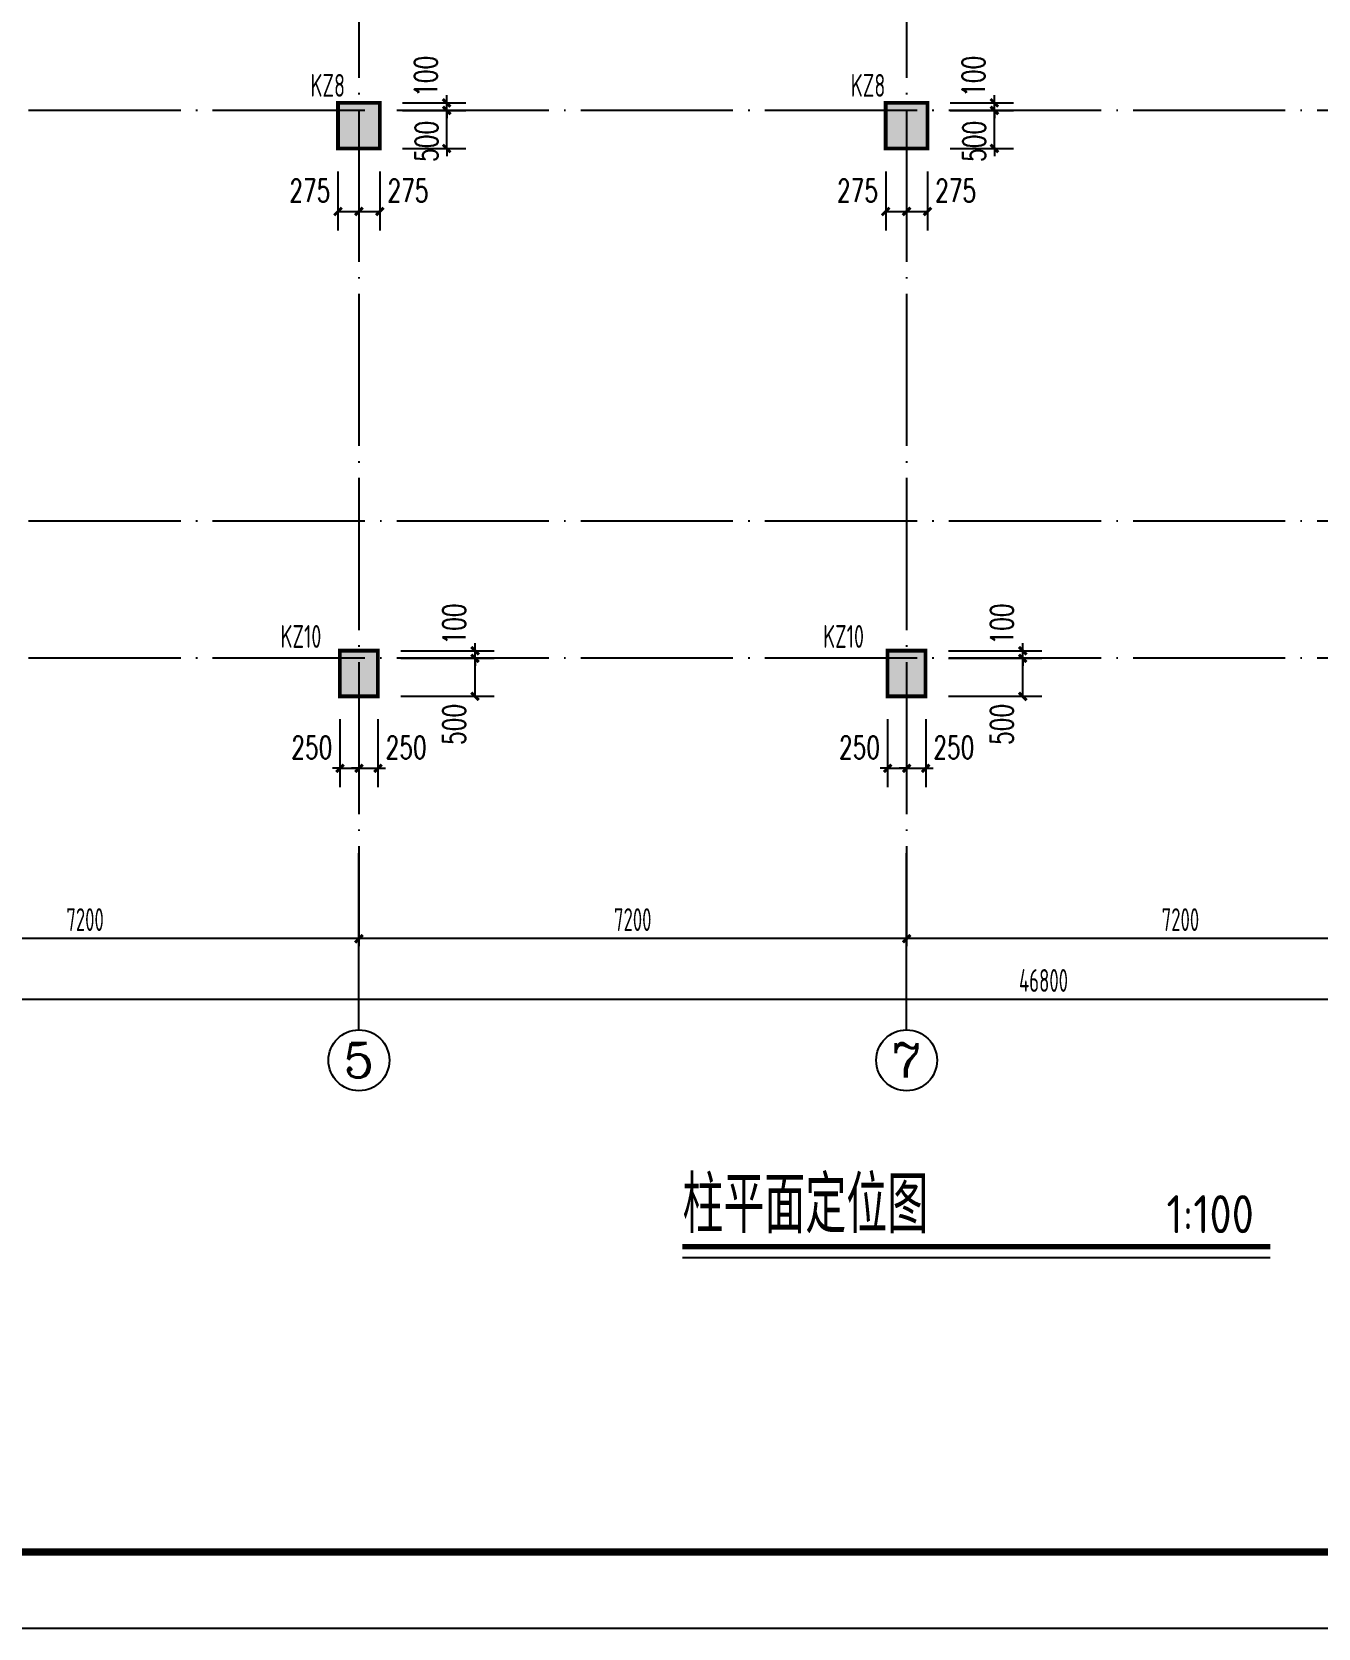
# Model space of a CAD drawing. Extents: x 127019 to 780419, y 327305 to 369305.
# Drawn here: x 262252 to 279161, y 327305 to 348287 of the extents above; entities that cross this region are included whole.
import ezdxf
from ezdxf.enums import TextEntityAlignment as Align

# ---------------------------------------------------------------- set-up
doc = ezdxf.new("R2010")
doc.units = 0
doc.header["$LTSCALE"] = 1000
doc.header["$MEASUREMENT"] = 0
doc.linetypes.add('CONTINOUS', pattern=[0])
doc.linetypes.add('DOTE', pattern=[2.42, 2, -0.2, 0.02, -0.2])
doc.layers.get('0').update_dxf_attribs({"linetype": 'CONTINUOUS'})
doc.layers.get('Defpoints').update_dxf_attribs({"linetype": 'CONTINUOUS'})
for name, color, linetype in [('2106', 2, 'CONTINUOUS'), ('AXIS_TEXT', 7, 'CONTINUOUS'), ('COLU', 7, 'CONTINUOUS'), ('COLUMN', 7, 'CONTINUOUS'), ('DIM', 3, 'CONTINUOUS'), ('DIM_SYMB', 3, 'CONTINUOUS'), ('DOTE', 8, 'DOTE'), ('PUB_DIM', 3, 'CONTINUOUS'), ('PUB_TEXT', 7, 'CONTINUOUS'), ('PUB_TITLE', 4, 'CONTINUOUS'), ('柱涂实', 54, 'CONTINUOUS'), ('柱编号', 7, 'CONTINUOUS')]:
    doc.layers.add(name, color=color, linetype=linetype)
doc.styles.add('_TCH_DIM_T3', font='SIMPLEX', dxfattribs={"width": 0.705882, "bigfont": 'GBCBIG'})
doc.styles.add('COMPLEX', font='COMPLEX.shx')
doc.styles.get("Standard").update_dxf_attribs({"font": 'gbxwxt.shx', "bigfont": 'gbhzfs.shx'})
doc.styles.add('TSSD_Dimension', font='gbxwxt.shx', dxfattribs={"width": 0.7, "bigfont": 'gbhzfs.shx'})
doc.dimstyles.new('_TCH_ARCH&&100', dxfattribs={"dimtxt": 297.5, "dimasz": 100, "dimexe": 250, "dimexo": 300, "dimgap": 126.25, "dimtad": 1, "dimdec": 0, "dimzin": 0, "dimdsep": 46, "dimtxsty": '_TCH_DIM_T3', "dimblk": 'ARCHTICK', "dimcen": 0.09, "dimclrt": 7, "dimazin": 2, "dimtfac": 1, "dimtdec": 0, "dimtix": 1, "dimtmove": 2, "dimatfit": 3, "dimfxl": 0, "dimtolj": 1, "dimtzin": 0, "dimarcsym": 0})
doc.dimstyles.new('TSSD_100_100', dxfattribs={"dimtxt": 300, "dimasz": 100, "dimexe": 100, "dimexo": 250, "dimgap": 100, "dimtad": 1, "dimdec": 0, "dimzin": 0, "dimdsep": 46, "dimtxsty": 'TSSD_Dimension', "dimblk": 'ARCHTICK', "dimcen": 0, "dimdle": 100, "dimclrt": 7, "dimadec": 0, "dimazin": 0, "dimtfac": 1, "dimtdec": 0, "dimtix": 1, "dimtmove": 2, "dimatfit": 3, "dimfxl": 0, "dimtolj": 1, "dimtzin": 0, "dimarcsym": 0})

# ---------------------------------------------------------------- blocks, each defined once
blk = doc.blocks.new('_axiso')
blk.add_circle((0, 0), 0.5)
at = {"layer": 'AXIS_TEXT', "style": 'COMPLEX', "width": 1.041667}
blk.add_attdef('A', text='', height=0.56, dxfattribs=at).set_placement((-0.25, -0.28), (0.25, -0.28), align=Align.FIT)
blk = doc.blocks.new('_ArchTick')
at = {"color": 0, "linetype": 'ByBlock', "const_width": 0.4}
blk.add_lwpolyline([(-0.5, -0.5), (0.5, 0.5)], dxfattribs=at)
blk = doc.blocks.new('*D263')
at = {"layer": 'Defpoints', "color": 0, "transparency": 16777216}
for p in [(252151, 337793), (298951, 337793), (252151, 335568)]:
    blk.add_point(p, dxfattribs=at)
at = {"layer": 'DIM', "color": 0, "lineweight": -2, "transparency": 16777216}
for p, q in [((252151, 337543), (252151, 335468)), ((298951, 337543), (298951, 335468)), ((299051, 335568), (252051, 335568))]:
    blk.add_line(p, q, dxfattribs=at)
at = {"layer": 'DIM', "color": 0, "lineweight": -2, "transparency": 16777216, "xscale": 100, "yscale": 100, "zscale": 100, "rotation": 180.0000000000003}
blk.add_blockref('_ArchTick', (252151, 335568), dxfattribs=at)
at = {"layer": 'DIM', "color": 0, "lineweight": -2, "transparency": 16777216, "xscale": 100, "yscale": 100, "zscale": 100}
blk.add_blockref('_ArchTick', (298951, 335568), dxfattribs=at)
at = {"layer": 'DIM', "color": 7, "transparency": 16777216, "insert": (275551, 335818), "char_height": 300, "attachment_point": 5, "style": 'TSSD_Dimension'}
blk.add_mtext('\\A1;46800', dxfattribs=at)
blk = doc.blocks.new('*D265')
at = {"layer": 'Defpoints', "color": 0, "transparency": 16777216}
for p in [(259351, 337793), (266551, 337793), (259351, 336368)]:
    blk.add_point(p, dxfattribs=at)
at = {"layer": 'DIM', "color": 0, "lineweight": -2, "transparency": 16777216}
for p, q in [((259351, 337543), (259351, 336268)), ((266551, 337543), (266551, 336268)), ((266651, 336368), (259251, 336368))]:
    blk.add_line(p, q, dxfattribs=at)
at = {"layer": 'DIM', "color": 0, "lineweight": -2, "transparency": 16777216, "xscale": 100, "yscale": 100, "zscale": 100, "rotation": 180}
blk.add_blockref('_ArchTick', (259351, 336368), dxfattribs=at)
at = {"layer": 'DIM', "color": 0, "lineweight": -2, "transparency": 16777216, "xscale": 100, "yscale": 100, "zscale": 100}
blk.add_blockref('_ArchTick', (266551, 336368), dxfattribs=at)
at = {"layer": 'DIM', "color": 7, "transparency": 16777216, "insert": (262951, 336618), "char_height": 300, "attachment_point": 5, "style": 'TSSD_Dimension'}
blk.add_mtext('\\A1;7200', dxfattribs=at)
blk = doc.blocks.new('*D266')
at = {"layer": 'Defpoints', "color": 0, "transparency": 16777216}
for p in [(266551, 337793), (273751, 337793), (266551, 336368)]:
    blk.add_point(p, dxfattribs=at)
at = {"layer": 'DIM', "color": 0, "lineweight": -2, "transparency": 16777216}
for p, q in [((266551, 337543), (266551, 336268)), ((273751, 337543), (273751, 336268)), ((273851, 336368), (266451, 336368))]:
    blk.add_line(p, q, dxfattribs=at)
at = {"layer": 'DIM', "color": 0, "lineweight": -2, "transparency": 16777216, "xscale": 100, "yscale": 100, "zscale": 100, "rotation": 180}
blk.add_blockref('_ArchTick', (266551, 336368), dxfattribs=at)
at = {"layer": 'DIM', "color": 0, "lineweight": -2, "transparency": 16777216, "xscale": 100, "yscale": 100, "zscale": 100}
blk.add_blockref('_ArchTick', (273751, 336368), dxfattribs=at)
at = {"layer": 'DIM', "color": 7, "transparency": 16777216, "insert": (270151, 336618), "char_height": 300, "attachment_point": 5, "style": 'TSSD_Dimension'}
blk.add_mtext('\\A1;7200', dxfattribs=at)
blk = doc.blocks.new('*D267')
at = {"layer": 'Defpoints', "color": 0, "transparency": 16777216}
for p in [(273751, 337793), (280951, 337793), (273751, 336368)]:
    blk.add_point(p, dxfattribs=at)
at = {"layer": 'DIM', "color": 0, "lineweight": -2, "transparency": 16777216}
for p, q in [((273751, 337543), (273751, 336268)), ((280951, 337543), (280951, 336268)), ((281051, 336368), (273651, 336368))]:
    blk.add_line(p, q, dxfattribs=at)
at = {"layer": 'DIM', "color": 0, "lineweight": -2, "transparency": 16777216, "xscale": 100, "yscale": 100, "zscale": 100, "rotation": 180}
blk.add_blockref('_ArchTick', (273751, 336368), dxfattribs=at)
at = {"layer": 'DIM', "color": 0, "lineweight": -2, "transparency": 16777216, "xscale": 100, "yscale": 100, "zscale": 100}
blk.add_blockref('_ArchTick', (280951, 336368), dxfattribs=at)
at = {"layer": 'DIM', "color": 7, "transparency": 16777216, "insert": (277351, 336618), "char_height": 300, "attachment_point": 5, "style": 'TSSD_Dimension'}
blk.add_mtext('\\A1;7200', dxfattribs=at)
blk = doc.blocks.new('A$C5E704440')
at = {"layer": '2106', "color": 8}
for points in [[(14675, -9500), (14125, -9500), (14675, -10100), (14125, -10100)], [(21875, -9500), (21325, -9500), (21875, -10100), (21325, -10100)], [(14650, -16700), (14150, -16700), (14650, -17300), (14150, -17300)], [(21850, -16700), (21350, -16700), (21850, -17300), (21350, -17300)]]:
    blk.add_solid(points, dxfattribs=at)
at = {"layer": 'COLUMN'}
for points in [[(14125, -10100), (14675, -10100), (14675, -9500), (14125, -9500)], [(21325, -10100), (21875, -10100), (21875, -9500), (21325, -9500)], [(14650, -17300), (14150, -17300), (14150, -16700), (14650, -16700)], [(21850, -17300), (21350, -17300), (21350, -16700), (21850, -16700)]]:
    blk.add_lwpolyline(points, close=True, dxfattribs=at)
blk = doc.blocks.new('*D644')
at = {"layer": 'Defpoints', "color": 0, "linetype": 'CONTINOUS', "transparency": 16777216}
for p in [(274002, 340154), (275278, 340153), (274002, 340054)]:
    blk.add_point(p, dxfattribs=at)
at = {"layer": 'PUB_DIM', "color": 0, "linetype": 'CONTINOUS', "lineweight": -2, "transparency": 16777216}
for p, q in [((274302, 340153), (275528, 340153)), ((275278, 340153), (275278, 340253)), ((275278, 340053), (275278, 340153)), ((274302, 340053), (275528, 340053)), ((275278, 340053), (275278, 339953))]:
    blk.add_line(p, q, dxfattribs=at)
at = {"layer": 'PUB_DIM', "color": 0, "linetype": 'CONTINOUS', "lineweight": -2, "transparency": 16777216, "xscale": 100, "yscale": 100, "zscale": 100}
for p, rotation in [((275278, 340153), 269.9638937365683), ((275278, 340053), 89.96389373656834)]:
    blk.add_blockref('_ArchTick', p, dxfattribs=dict(at, rotation=rotation))
at = {"layer": 'PUB_DIM', "color": 7, "linetype": 'CONTINOUS', "transparency": 16777216, "insert": (275004, 340503), "char_height": 297.5, "attachment_point": 5, "rotation": 89.9639, "style": '_TCH_DIM_T3'}
blk.add_mtext('\\A1;100', dxfattribs=at)
blk = doc.blocks.new('*D645')
at = {"layer": 'Defpoints', "color": 0, "linetype": 'CONTINOUS', "transparency": 16777216}
for p in [(274002, 340054), (275278, 340053), (274001, 339554)]:
    blk.add_point(p, dxfattribs=at)
at = {"layer": 'PUB_DIM', "color": 0, "linetype": 'CONTINOUS', "lineweight": -2, "transparency": 16777216}
for p, q in [((274302, 340053), (275528, 340053)), ((275278, 339553), (275278, 340053)), ((274301, 339553), (275528, 339553))]:
    blk.add_line(p, q, dxfattribs=at)
at = {"layer": 'PUB_DIM', "color": 0, "linetype": 'CONTINOUS', "lineweight": -2, "transparency": 16777216, "xscale": 100, "yscale": 100, "zscale": 100}
for p, rotation in [((275278, 340053), 89.96389373658486), ((275278, 339553), 269.9638937365849)]:
    blk.add_blockref('_ArchTick', p, dxfattribs=dict(at, rotation=rotation))
at = {"layer": 'PUB_DIM', "color": 7, "linetype": 'CONTINOUS', "transparency": 16777216, "insert": (275003, 339183), "char_height": 297.5, "attachment_point": 5, "rotation": 89.9639, "style": '_TCH_DIM_T3'}
blk.add_mtext('\\A1;500', dxfattribs=at)
blk = doc.blocks.new('*D646')
at = {"layer": 'Defpoints', "color": 0, "linetype": 'CONTINOUS', "transparency": 16777216}
for p in [(273752, 339554), (274002, 339554), (274002, 338607)]:
    blk.add_point(p, dxfattribs=at)
at = {"layer": 'PUB_DIM', "color": 0, "linetype": 'CONTINOUS', "lineweight": -2, "transparency": 16777216}
for p, q in [((273752, 339254), (273752, 338357)), ((274002, 339254), (274002, 338357)), ((273752, 338607), (273652, 338607)), ((273752, 338607), (274002, 338607)), ((274002, 338607), (274102, 338607))]:
    blk.add_line(p, q, dxfattribs=at)
at = {"layer": 'PUB_DIM', "color": 0, "linetype": 'CONTINOUS', "lineweight": -2, "transparency": 16777216, "xscale": 100, "yscale": 100, "zscale": 100}
blk.add_blockref('_ArchTick', (273752, 338607), dxfattribs=at)
at = {"layer": 'PUB_DIM', "color": 0, "linetype": 'CONTINOUS', "lineweight": -2, "transparency": 16777216, "xscale": 100, "yscale": 100, "zscale": 100, "rotation": 180}
blk.add_blockref('_ArchTick', (274002, 338607), dxfattribs=at)
at = {"layer": 'PUB_DIM', "color": 7, "linetype": 'CONTINOUS', "transparency": 16777216, "insert": (274372, 338882), "char_height": 297.5, "attachment_point": 5, "style": '_TCH_DIM_T3'}
blk.add_mtext('\\A1;250', dxfattribs=at)
blk = doc.blocks.new('*D647')
at = {"layer": 'Defpoints', "color": 0, "linetype": 'CONTINOUS', "transparency": 16777216}
for p in [(273502, 339554), (273752, 339554), (273752, 338607)]:
    blk.add_point(p, dxfattribs=at)
at = {"layer": 'PUB_DIM', "color": 0, "linetype": 'CONTINOUS', "lineweight": -2, "transparency": 16777216}
for p, q in [((273502, 339254), (273502, 338357)), ((273752, 339254), (273752, 338357)), ((273502, 338607), (273402, 338607)), ((273502, 338607), (273752, 338607)), ((273752, 338607), (273852, 338607))]:
    blk.add_line(p, q, dxfattribs=at)
at = {"layer": 'PUB_DIM', "color": 0, "linetype": 'CONTINOUS', "lineweight": -2, "transparency": 16777216, "xscale": 100, "yscale": 100, "zscale": 100}
blk.add_blockref('_ArchTick', (273502, 338607), dxfattribs=at)
at = {"layer": 'PUB_DIM', "color": 0, "linetype": 'CONTINOUS', "lineweight": -2, "transparency": 16777216, "xscale": 100, "yscale": 100, "zscale": 100, "rotation": 180}
blk.add_blockref('_ArchTick', (273752, 338607), dxfattribs=at)
at = {"layer": 'PUB_DIM', "color": 7, "linetype": 'CONTINOUS', "transparency": 16777216, "insert": (273132, 338882), "char_height": 297.5, "attachment_point": 5, "style": '_TCH_DIM_T3'}
blk.add_mtext('\\A1;250', dxfattribs=at)
blk = doc.blocks.new('*D648')
at = {"layer": 'Defpoints', "color": 0, "linetype": 'CONTINOUS', "transparency": 16777216}
for p in [(266802, 340154), (268078, 340153), (266802, 340054)]:
    blk.add_point(p, dxfattribs=at)
at = {"layer": 'PUB_DIM', "color": 0, "linetype": 'CONTINOUS', "lineweight": -2, "transparency": 16777216}
for p, q in [((267102, 340153), (268328, 340153)), ((268078, 340153), (268078, 340253)), ((268078, 340053), (268078, 340153)), ((267102, 340053), (268328, 340053)), ((268078, 340053), (268078, 339953))]:
    blk.add_line(p, q, dxfattribs=at)
at = {"layer": 'PUB_DIM', "color": 0, "linetype": 'CONTINOUS', "lineweight": -2, "transparency": 16777216, "xscale": 100, "yscale": 100, "zscale": 100}
for p, rotation in [((268078, 340153), 269.9638937365683), ((268078, 340053), 89.96389373656834)]:
    blk.add_blockref('_ArchTick', p, dxfattribs=dict(at, rotation=rotation))
at = {"layer": 'PUB_DIM', "color": 7, "linetype": 'CONTINOUS', "transparency": 16777216, "insert": (267804, 340503), "char_height": 297.5, "attachment_point": 5, "rotation": 89.9639, "style": '_TCH_DIM_T3'}
blk.add_mtext('\\A1;100', dxfattribs=at)
blk = doc.blocks.new('*D649')
at = {"layer": 'Defpoints', "color": 0, "linetype": 'CONTINOUS', "transparency": 16777216}
for p in [(266802, 340054), (268078, 340053), (266801, 339554)]:
    blk.add_point(p, dxfattribs=at)
at = {"layer": 'PUB_DIM', "color": 0, "linetype": 'CONTINOUS', "lineweight": -2, "transparency": 16777216}
for p, q in [((267102, 340053), (268328, 340053)), ((268078, 339553), (268078, 340053)), ((267101, 339553), (268328, 339553))]:
    blk.add_line(p, q, dxfattribs=at)
at = {"layer": 'PUB_DIM', "color": 0, "linetype": 'CONTINOUS', "lineweight": -2, "transparency": 16777216, "xscale": 100, "yscale": 100, "zscale": 100}
for p, rotation in [((268078, 340053), 89.96389373658486), ((268078, 339553), 269.9638937365849)]:
    blk.add_blockref('_ArchTick', p, dxfattribs=dict(at, rotation=rotation))
at = {"layer": 'PUB_DIM', "color": 7, "linetype": 'CONTINOUS', "transparency": 16777216, "insert": (267803, 339183), "char_height": 297.5, "attachment_point": 5, "rotation": 89.9639, "style": '_TCH_DIM_T3'}
blk.add_mtext('\\A1;500', dxfattribs=at)
blk = doc.blocks.new('*D650')
at = {"layer": 'Defpoints', "color": 0, "linetype": 'CONTINOUS', "transparency": 16777216}
for p in [(266552, 339554), (266802, 339554), (266802, 338607)]:
    blk.add_point(p, dxfattribs=at)
at = {"layer": 'PUB_DIM', "color": 0, "linetype": 'CONTINOUS', "lineweight": -2, "transparency": 16777216}
for p, q in [((266552, 339254), (266552, 338357)), ((266802, 339254), (266802, 338357)), ((266552, 338607), (266452, 338607)), ((266552, 338607), (266802, 338607)), ((266802, 338607), (266902, 338607))]:
    blk.add_line(p, q, dxfattribs=at)
at = {"layer": 'PUB_DIM', "color": 0, "linetype": 'CONTINOUS', "lineweight": -2, "transparency": 16777216, "xscale": 100, "yscale": 100, "zscale": 100}
blk.add_blockref('_ArchTick', (266552, 338607), dxfattribs=at)
at = {"layer": 'PUB_DIM', "color": 0, "linetype": 'CONTINOUS', "lineweight": -2, "transparency": 16777216, "xscale": 100, "yscale": 100, "zscale": 100, "rotation": 180}
blk.add_blockref('_ArchTick', (266802, 338607), dxfattribs=at)
at = {"layer": 'PUB_DIM', "color": 7, "linetype": 'CONTINOUS', "transparency": 16777216, "insert": (267172, 338882), "char_height": 297.5, "attachment_point": 5, "style": '_TCH_DIM_T3'}
blk.add_mtext('\\A1;250', dxfattribs=at)
blk = doc.blocks.new('*D651')
at = {"layer": 'Defpoints', "color": 0, "linetype": 'CONTINOUS', "transparency": 16777216}
for p in [(266302, 339554), (266552, 339554), (266552, 338607)]:
    blk.add_point(p, dxfattribs=at)
at = {"layer": 'PUB_DIM', "color": 0, "linetype": 'CONTINOUS', "lineweight": -2, "transparency": 16777216}
for p, q in [((266302, 339254), (266302, 338357)), ((266552, 339254), (266552, 338357)), ((266302, 338607), (266202, 338607)), ((266302, 338607), (266552, 338607)), ((266552, 338607), (266652, 338607))]:
    blk.add_line(p, q, dxfattribs=at)
at = {"layer": 'PUB_DIM', "color": 0, "linetype": 'CONTINOUS', "lineweight": -2, "transparency": 16777216, "xscale": 100, "yscale": 100, "zscale": 100}
blk.add_blockref('_ArchTick', (266302, 338607), dxfattribs=at)
at = {"layer": 'PUB_DIM', "color": 0, "linetype": 'CONTINOUS', "lineweight": -2, "transparency": 16777216, "xscale": 100, "yscale": 100, "zscale": 100, "rotation": 180}
blk.add_blockref('_ArchTick', (266552, 338607), dxfattribs=at)
at = {"layer": 'PUB_DIM', "color": 7, "linetype": 'CONTINOUS', "transparency": 16777216, "insert": (265932, 338882), "char_height": 297.5, "attachment_point": 5, "style": '_TCH_DIM_T3'}
blk.add_mtext('\\A1;250', dxfattribs=at)
blk = doc.blocks.new('*D698')
at = {"layer": 'Defpoints', "color": 0, "linetype": 'CONTINOUS', "transparency": 16777216}
for p in [(274026, 347254), (274905, 347254), (274026, 346754)]:
    blk.add_point(p, dxfattribs=at)
at = {"layer": 'PUB_DIM', "color": 0, "linetype": 'CONTINOUS', "lineweight": -2, "transparency": 16777216}
for p, q in [((274326, 347254), (275155, 347254)), ((274905, 347254), (274905, 347354)), ((274905, 346754), (274905, 347254)), ((274326, 346754), (275155, 346754)), ((274905, 346754), (274905, 346654))]:
    blk.add_line(p, q, dxfattribs=at)
at = {"layer": 'PUB_DIM', "color": 0, "linetype": 'CONTINOUS', "lineweight": -2, "transparency": 16777216, "xscale": 100, "yscale": 100, "zscale": 100}
for p, rotation in [((274905, 347254), 270), ((274905, 346754), 90)]:
    blk.add_blockref('_ArchTick', p, dxfattribs=dict(at, rotation=rotation))
at = {"layer": 'PUB_DIM', "color": 7, "linetype": 'CONTINOUS', "transparency": 16777216, "insert": (274641, 346847), "char_height": 297.5, "attachment_point": 5, "rotation": 90, "style": '_TCH_DIM_T3'}
blk.add_mtext('\\A1;500', dxfattribs=at)
blk = doc.blocks.new('*D699')
at = {"layer": 'Defpoints', "color": 0, "linetype": 'CONTINOUS', "transparency": 16777216}
for p in [(274026, 347354), (274026, 347254), (274905, 347354)]:
    blk.add_point(p, dxfattribs=at)
at = {"layer": 'PUB_DIM', "color": 0, "linetype": 'CONTINOUS', "lineweight": -2, "transparency": 16777216}
for p, q in [((274905, 347354), (274905, 347454)), ((274326, 347354), (275155, 347354)), ((274326, 347254), (275155, 347254)), ((274905, 347254), (274905, 347354)), ((274905, 347254), (274905, 347154))]:
    blk.add_line(p, q, dxfattribs=at)
at = {"layer": 'PUB_DIM', "color": 0, "linetype": 'CONTINOUS', "lineweight": -2, "transparency": 16777216, "xscale": 100, "yscale": 100, "zscale": 100}
for p, rotation in [((274905, 347354), 270), ((274905, 347254), 90)]:
    blk.add_blockref('_ArchTick', p, dxfattribs=dict(at, rotation=rotation))
at = {"layer": 'PUB_DIM', "color": 7, "linetype": 'CONTINOUS', "transparency": 16777216, "insert": (274630, 347704), "char_height": 297.5, "attachment_point": 5, "rotation": 90, "style": '_TCH_DIM_T3'}
blk.add_mtext('\\A1;100', dxfattribs=at)
blk = doc.blocks.new('*D700')
at = {"layer": 'Defpoints', "color": 0, "linetype": 'CONTINOUS', "transparency": 16777216}
for p in [(273751, 346754), (274026, 346754), (274026, 345926)]:
    blk.add_point(p, dxfattribs=at)
at = {"layer": 'PUB_DIM', "color": 0, "linetype": 'CONTINOUS', "lineweight": -2, "transparency": 16777216}
for p, q in [((273751, 346454), (273751, 345676)), ((274026, 346454), (274026, 345676)), ((273751, 345926), (274026, 345926))]:
    blk.add_line(p, q, dxfattribs=at)
at = {"layer": 'PUB_DIM', "color": 0, "linetype": 'CONTINOUS', "lineweight": -2, "transparency": 16777216, "xscale": 100, "yscale": 100, "zscale": 100, "rotation": 180}
blk.add_blockref('_ArchTick', (273751, 345926), dxfattribs=at)
at = {"layer": 'PUB_DIM', "color": 0, "linetype": 'CONTINOUS', "lineweight": -2, "transparency": 16777216, "xscale": 100, "yscale": 100, "zscale": 100}
blk.add_blockref('_ArchTick', (274026, 345926), dxfattribs=at)
at = {"layer": 'PUB_DIM', "color": 7, "linetype": 'CONTINOUS', "transparency": 16777216, "insert": (274396, 346201), "char_height": 297.5, "attachment_point": 5, "style": '_TCH_DIM_T3'}
blk.add_mtext('\\A1;275', dxfattribs=at)
blk = doc.blocks.new('*D701')
at = {"layer": 'Defpoints', "color": 0, "linetype": 'CONTINOUS', "transparency": 16777216}
for p in [(273476, 346754), (273751, 346754), (273751, 345926)]:
    blk.add_point(p, dxfattribs=at)
at = {"layer": 'PUB_DIM', "color": 0, "linetype": 'CONTINOUS', "lineweight": -2, "transparency": 16777216}
for p, q in [((273476, 346454), (273476, 345676)), ((273751, 346454), (273751, 345676)), ((273476, 345926), (273751, 345926))]:
    blk.add_line(p, q, dxfattribs=at)
at = {"layer": 'PUB_DIM', "color": 0, "linetype": 'CONTINOUS', "lineweight": -2, "transparency": 16777216, "xscale": 100, "yscale": 100, "zscale": 100, "rotation": 180}
blk.add_blockref('_ArchTick', (273476, 345926), dxfattribs=at)
at = {"layer": 'PUB_DIM', "color": 0, "linetype": 'CONTINOUS', "lineweight": -2, "transparency": 16777216, "xscale": 100, "yscale": 100, "zscale": 100}
blk.add_blockref('_ArchTick', (273751, 345926), dxfattribs=at)
at = {"layer": 'PUB_DIM', "color": 7, "linetype": 'CONTINOUS', "transparency": 16777216, "insert": (273106, 346201), "char_height": 297.5, "attachment_point": 5, "style": '_TCH_DIM_T3'}
blk.add_mtext('\\A1;275', dxfattribs=at)
blk = doc.blocks.new('*D702')
at = {"layer": 'Defpoints', "color": 0, "linetype": 'CONTINOUS', "transparency": 16777216}
for p in [(266826, 347254), (267705, 347254), (266826, 346754)]:
    blk.add_point(p, dxfattribs=at)
at = {"layer": 'PUB_DIM', "color": 0, "linetype": 'CONTINOUS', "lineweight": -2, "transparency": 16777216}
for p, q in [((267126, 347254), (267955, 347254)), ((267705, 347254), (267705, 347354)), ((267705, 346754), (267705, 347254)), ((267126, 346754), (267955, 346754)), ((267705, 346754), (267705, 346654))]:
    blk.add_line(p, q, dxfattribs=at)
at = {"layer": 'PUB_DIM', "color": 0, "linetype": 'CONTINOUS', "lineweight": -2, "transparency": 16777216, "xscale": 100, "yscale": 100, "zscale": 100}
for p, rotation in [((267705, 347254), 270), ((267705, 346754), 90)]:
    blk.add_blockref('_ArchTick', p, dxfattribs=dict(at, rotation=rotation))
at = {"layer": 'PUB_DIM', "color": 7, "linetype": 'CONTINOUS', "transparency": 16777216, "insert": (267441, 346847), "char_height": 297.5, "attachment_point": 5, "rotation": 90, "style": '_TCH_DIM_T3'}
blk.add_mtext('\\A1;500', dxfattribs=at)
blk = doc.blocks.new('*D703')
at = {"layer": 'Defpoints', "color": 0, "linetype": 'CONTINOUS', "transparency": 16777216}
for p in [(266826, 347354), (266826, 347254), (267705, 347354)]:
    blk.add_point(p, dxfattribs=at)
at = {"layer": 'PUB_DIM', "color": 0, "linetype": 'CONTINOUS', "lineweight": -2, "transparency": 16777216}
for p, q in [((267705, 347354), (267705, 347454)), ((267126, 347354), (267955, 347354)), ((267126, 347254), (267955, 347254)), ((267705, 347254), (267705, 347354)), ((267705, 347254), (267705, 347154))]:
    blk.add_line(p, q, dxfattribs=at)
at = {"layer": 'PUB_DIM', "color": 0, "linetype": 'CONTINOUS', "lineweight": -2, "transparency": 16777216, "xscale": 100, "yscale": 100, "zscale": 100}
for p, rotation in [((267705, 347354), 270), ((267705, 347254), 90)]:
    blk.add_blockref('_ArchTick', p, dxfattribs=dict(at, rotation=rotation))
at = {"layer": 'PUB_DIM', "color": 7, "linetype": 'CONTINOUS', "transparency": 16777216, "insert": (267430, 347704), "char_height": 297.5, "attachment_point": 5, "rotation": 90, "style": '_TCH_DIM_T3'}
blk.add_mtext('\\A1;100', dxfattribs=at)
blk = doc.blocks.new('*D704')
at = {"layer": 'Defpoints', "color": 0, "linetype": 'CONTINOUS', "transparency": 16777216}
for p in [(266551, 346754), (266826, 346754), (266826, 345926)]:
    blk.add_point(p, dxfattribs=at)
at = {"layer": 'PUB_DIM', "color": 0, "linetype": 'CONTINOUS', "lineweight": -2, "transparency": 16777216}
for p, q in [((266551, 346454), (266551, 345676)), ((266826, 346454), (266826, 345676)), ((266551, 345926), (266826, 345926))]:
    blk.add_line(p, q, dxfattribs=at)
at = {"layer": 'PUB_DIM', "color": 0, "linetype": 'CONTINOUS', "lineweight": -2, "transparency": 16777216, "xscale": 100, "yscale": 100, "zscale": 100, "rotation": 180}
blk.add_blockref('_ArchTick', (266551, 345926), dxfattribs=at)
at = {"layer": 'PUB_DIM', "color": 0, "linetype": 'CONTINOUS', "lineweight": -2, "transparency": 16777216, "xscale": 100, "yscale": 100, "zscale": 100}
blk.add_blockref('_ArchTick', (266826, 345926), dxfattribs=at)
at = {"layer": 'PUB_DIM', "color": 7, "linetype": 'CONTINOUS', "transparency": 16777216, "insert": (267196, 346201), "char_height": 297.5, "attachment_point": 5, "style": '_TCH_DIM_T3'}
blk.add_mtext('\\A1;275', dxfattribs=at)
blk = doc.blocks.new('*D705')
at = {"layer": 'Defpoints', "color": 0, "linetype": 'CONTINOUS', "transparency": 16777216}
for p in [(266276, 346754), (266551, 346754), (266551, 345926)]:
    blk.add_point(p, dxfattribs=at)
at = {"layer": 'PUB_DIM', "color": 0, "linetype": 'CONTINOUS', "lineweight": -2, "transparency": 16777216}
for p, q in [((266276, 346454), (266276, 345676)), ((266551, 346454), (266551, 345676)), ((266276, 345926), (266551, 345926))]:
    blk.add_line(p, q, dxfattribs=at)
at = {"layer": 'PUB_DIM', "color": 0, "linetype": 'CONTINOUS', "lineweight": -2, "transparency": 16777216, "xscale": 100, "yscale": 100, "zscale": 100, "rotation": 180}
blk.add_blockref('_ArchTick', (266276, 345926), dxfattribs=at)
at = {"layer": 'PUB_DIM', "color": 0, "linetype": 'CONTINOUS', "lineweight": -2, "transparency": 16777216, "xscale": 100, "yscale": 100, "zscale": 100}
blk.add_blockref('_ArchTick', (266551, 345926), dxfattribs=at)
at = {"layer": 'PUB_DIM', "color": 7, "linetype": 'CONTINOUS', "transparency": 16777216, "insert": (265906, 346201), "char_height": 297.5, "attachment_point": 5, "style": '_TCH_DIM_T3'}
blk.add_mtext('\\A1;275', dxfattribs=at)

msp = doc.modelspace()

# ---------------------------------------------------------------- linework, layer by layer
at = {"layer": 'COLU', "const_width": 50}
for points in [[(266276.2, 347353.6), (266826.2, 347353.6), (266826.2, 346753.6), (266276.2, 346753.6)], [(273476.2, 347353.6), (274026.2, 347353.6), (274026.2, 346753.6), (273476.2, 346753.6)], [(266300.9, 340153.6), (266800.9, 340153.6), (266800.9, 339553.6), (266300.9, 339553.6)], [(273500.9, 340153.6), (274000.9, 340153.6), (274000.9, 339553.6), (273500.9, 339553.6)]]:
    msp.add_lwpolyline(points, close=True, dxfattribs=at)
at = {"layer": 'DIM'}
for p, q in [((266551.2, 335168.4), (266551.2, 337493.4)), ((273751.2, 335168.4), (273751.2, 337493.4))]:
    msp.add_line(p, q, dxfattribs=at)
at = {"layer": 'DIM_SYMB', "const_width": 70}
msp.add_lwpolyline([(270804.2, 332316.9), (278531.6, 332316.9)], dxfattribs=at)
at = {"layer": 'DIM_SYMB'}
msp.add_lwpolyline([(270804.2, 332176.9), (278531.6, 332176.9)], dxfattribs=at)
at = {"layer": 'DOTE'}
for p, q in [((266551.2, 359363.8), (266551.2, 337543.4)), ((273751.2, 359363.8), (273751.2, 337543.4)), ((300508.5, 347253.6), (250904.9, 347253.6)), ((300508.5, 341853.6), (250904.9, 341853.6)), ((300508.5, 340053.6), (250904.9, 340053.6))]:
    msp.add_line(p, q, dxfattribs=at)
at = {"layer": 'PUB_TITLE'}
msp.add_lwpolyline([(245819.2, 327305.3), (305219.2, 327305.3), (305219.2, 369305.3), (245819.2, 369305.3)], close=True, dxfattribs=at)
at = {"layer": 'PUB_TITLE', "const_width": 100}
msp.add_lwpolyline([(246819.2, 328305.3), (304219.2, 328305.3), (304219.2, 368305.3), (246819.2, 368305.3)], close=True, dxfattribs=at)

# ---------------------------------------------------------------- block references
at = {"layer": 'DIM'}
ref = msp.add_blockref('_axiso', (266551.2, 334768.4), dxfattribs=dict(at, xscale=800, yscale=800, zscale=800))
ref.add_attrib('A', '5', dxfattribs={"layer": 'AXIS_TEXT', "height": 448, "style": 'COMPLEX', "width": 1.339286}).set_placement((266351.2, 334544.4), (266751.2, 334544.4), align=Align.FIT)
ref = msp.add_blockref('_axiso', (273751.2, 334768.4), dxfattribs=dict(at, xscale=800, yscale=800, zscale=800))
ref.add_attrib('A', '7', dxfattribs={"layer": 'AXIS_TEXT', "height": 448, "style": 'COMPLEX', "width": 1.339286}).set_placement((273551.2, 334544.4), (273951.2, 334544.4), align=Align.FIT)
at = {"layer": '柱涂实', "color": 7, "linetype": 'CONTINOUS'}
msp.add_blockref('A$C5E704440', (252151.2, 356853.6), dxfattribs=at)

# ---------------------------------------------------------------- texts
at = {"layer": 'PUB_TEXT'}
for s, height, p in [('柱平面定位图', 748.03, (270804.2, 332496.2)), ('1:100', 500, (277168, 332496.2))]:
    msp.add_text(s, height=height, dxfattribs=at).set_placement(p)
at = {"layer": '柱编号', "width": 0.75}
for s, p in [('KZ8', (265914.2, 347434.2)), ('KZ8', (273017, 347434.2)), ('KZ10', (265520, 340190.2)), ('KZ10', (272653.5, 340190.2))]:
    msp.add_text(s, height=300, dxfattribs=at).set_placement(p)

# ---------------------------------------------------------------- dimensions: what is measured, and where the dimension line sits
at = {"layer": 'DIM'}
dim = msp.add_aligned_dim(p1=(298951.2, 337793.4), p2=(252151.2, 337793.4), distance=2225, dimstyle='TSSD_100_100', dxfattribs=at)
dim.commit()
dim.dimension.update_dxf_attribs({"geometry": '*D263', "text_midpoint": (275551.2, 335818.4)})
for base, p1, p2, picture, middle in [((259351.2, 336368.4), (266551.2, 337793.4), (259351.2, 337793.4), '*D265', (262951.2, 336618.4)), ((266551.2, 336368.4), (273751.2, 337793.4), (266551.2, 337793.4), '*D266', (270151.2, 336618.4)), ((273751.2, 336368.4), (280951.2, 337793.4), (273751.2, 337793.4), '*D267', (277351.2, 336618.4))]:
    dim = msp.add_linear_dim(base=base, p1=p1, p2=p2, dimstyle='TSSD_100_100', dxfattribs=at)
    dim.commit()
    dim.dimension.update_dxf_attribs({"geometry": picture, "text_midpoint": middle})
at = {"layer": 'PUB_DIM', "linetype": 'CONTINOUS'}
for base, p1, p2, angle, picture, middle in [((267705.3, 347353.6), (266826.2, 347253.6), (266826.2, 347353.6), 90, '*D703', (267430.3, 347703.6)), ((274905.3, 347353.6), (274026.2, 347253.6), (274026.2, 347353.6), 90, '*D699', (274630.3, 347703.6)), ((267705.3, 347253.6), (266826.2, 346753.6), (266826.2, 347253.6), 90, '*D702', (267441.1, 346846.5)), ((274905.3, 347253.6), (274026.2, 346753.6), (274026.2, 347253.6), 90, '*D698', (274641.1, 346846.5)), ((266551.2, 345926.2), (266276.2, 346753.6), (266551.2, 346753.6), 0, '*D705', (265906.2, 346201.2)), ((266826.2, 345926.2), (266551.2, 346753.6), (266826.2, 346753.6), 0, '*D704', (267196.2, 346201.2)), ((273751.2, 345926.2), (273476.2, 346753.6), (273751.2, 346753.6), 0, '*D701', (273106.2, 346201.2)), ((274026.2, 345926.2), (273751.2, 346753.6), (274026.2, 346753.6), 0, '*D700', (274396.2, 346201.2)), ((268078.3, 340152.8), (266801.5, 340053.6), (266801.6, 340153.6), 89.96389, '*D648', (267803.6, 340503)), ((275278.3, 340152.8), (274001.5, 340053.6), (274001.6, 340153.6), 89.96389, '*D644', (275003.6, 340503)), ((268078.3, 340052.8), (266801.2, 339553.6), (266801.5, 340053.6), 89.96389, '*D649', (267802.7, 339183)), ((275278.3, 340052.8), (274001.2, 339553.6), (274001.5, 340053.6), 89.96389, '*D645', (275002.7, 339183)), ((266551.5, 338606.8), (266301.5, 339553.6), (266551.5, 339553.6), 0, '*D651', (265931.5, 338881.8)), ((266801.5, 338606.8), (266551.5, 339553.6), (266801.5, 339553.6), 0, '*D650', (267171.5, 338881.8)), ((273751.5, 338606.8), (273501.5, 339553.6), (273751.5, 339553.6), 0, '*D647', (273131.5, 338881.8)), ((274001.5, 338606.8), (273751.5, 339553.6), (274001.5, 339553.6), 0, '*D646', (274371.5, 338881.8))]:
    dim = msp.add_linear_dim(base=base, p1=p1, p2=p2, angle=angle, dimstyle='_TCH_ARCH&&100', dxfattribs=at)
    dim.commit()
    dim.dimension.update_dxf_attribs({"geometry": picture, "text_midpoint": middle, "dimtype": 129})

doc.saveas('drawing.dxf')
